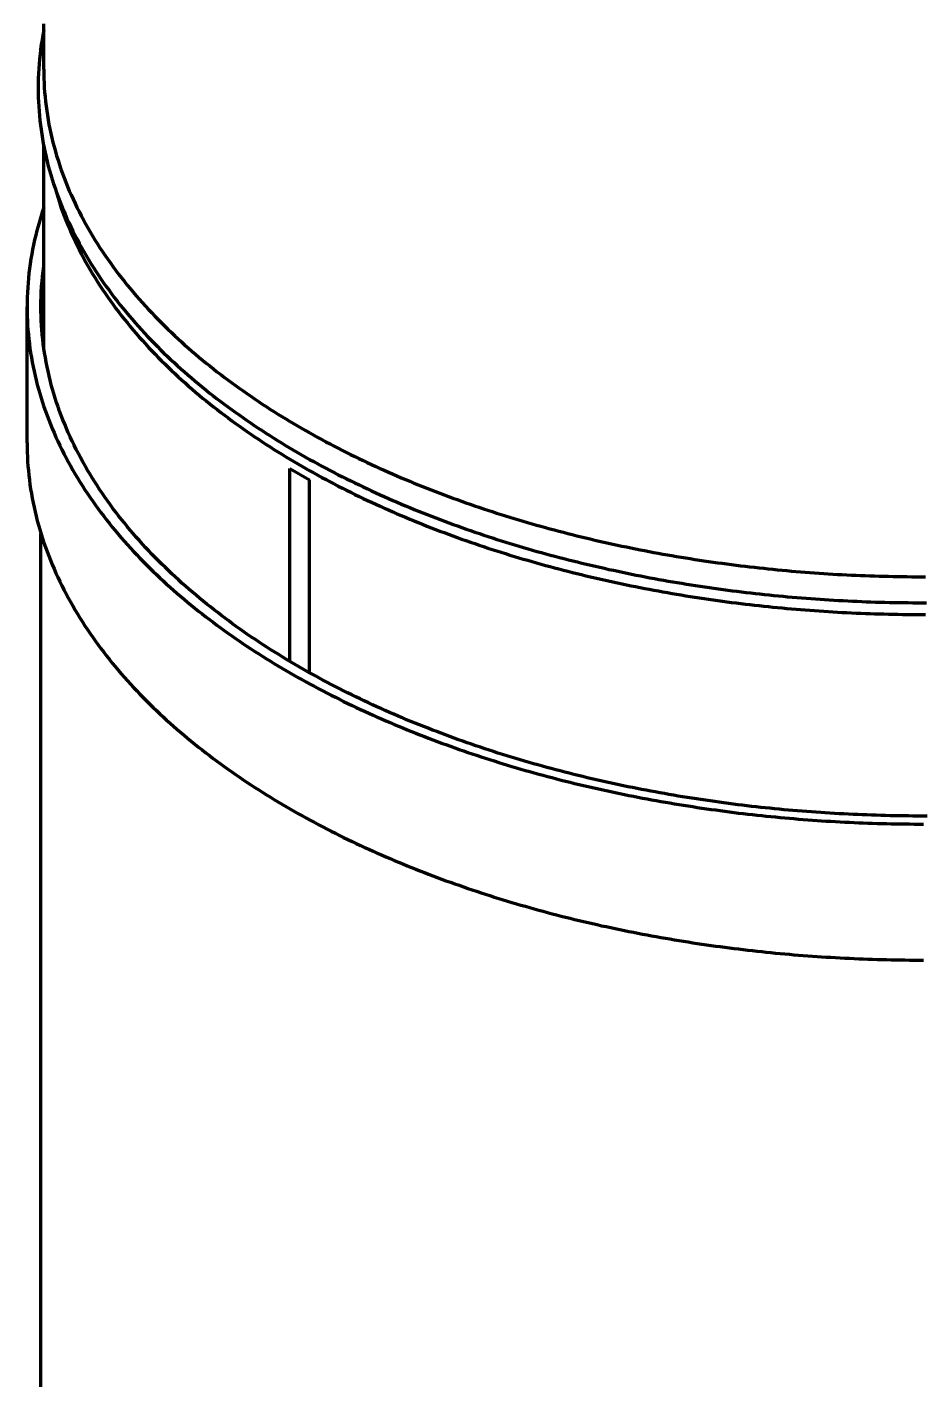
# Model space of a CAD drawing. Header units: millimetres. Extents: x 0 to 2382, y 0 to 420.
# Drawn here: x 310.15 to 329.51, y 82.35 to 111.59 of the extents above; entities that cross this region are included whole.
import ezdxf

# ---------------------------------------------------------------- set-up
doc = ezdxf.new("R2010")
doc.units = ezdxf.units.MM
doc.layers.add('01-VISIBLE', color=7, linetype='CONTINUOUS', lineweight=70)

msp = doc.modelspace()

# ---------------------------------------------------------------- linework, layer by layer
at = {"layer": '01-VISIBLE'}
for p, q in [((310.506, 110.683), (310.506, 111.663)), ((310.506, 104.673), (310.506, 109.027)), ((310.146, 102.606), (310.146, 105.546)), ((315.825, 97.884), (315.825, 102.049)), ((315.825, 102.049), (316.249, 101.805)), ((316.249, 97.639), (316.249, 101.805)), ((310.446, 79.532), (310.446, 100.646))]:
    msp.add_line(p, q, dxfattribs=at)
for points in [[(310.506, 111.523), (310.487, 111.42), (310.469, 111.317), (310.453, 111.213), (310.439, 111.11), (310.427, 111.006), (310.416, 110.902), (310.407, 110.798), (310.399, 110.693), (310.393, 110.589), (310.389, 110.484), (310.387, 110.379), (310.386, 110.275)], [(310.506, 110.683), (310.507, 110.583), (310.509, 110.483), (310.513, 110.383), (310.518, 110.283), (310.526, 110.183), (310.534, 110.084), (310.544, 109.984), (310.556, 109.885), (310.57, 109.785), (310.584, 109.686), (310.601, 109.588), (310.619, 109.489), (310.638, 109.391), (310.659, 109.293), (310.681, 109.196), (310.705, 109.099), (310.73, 109.002), (310.757, 108.905), (310.785, 108.809), (310.815, 108.714), (310.845, 108.618), (310.878, 108.524), (310.911, 108.429), (310.946, 108.336), (310.982, 108.242), (311.02, 108.149), (311.058, 108.057), (311.098, 107.965), (311.139, 107.874), (311.182, 107.783), (311.225, 107.693), (311.27, 107.604), (311.316, 107.515), (311.362, 107.426), (311.41, 107.339), (311.46, 107.251), (311.51, 107.165), (311.561, 107.079), (311.613, 106.993), (311.666, 106.908), (311.72, 106.824), (311.775, 106.741), (311.831, 106.658), (311.888, 106.575), (311.946, 106.494), (312.005, 106.413), (312.064, 106.332), (312.125, 106.252), (312.186, 106.173), (312.248, 106.095), (312.311, 106.017), (312.374, 105.94), (312.438, 105.863), (312.503, 105.787), (312.569, 105.711), (312.636, 105.637), (312.703, 105.562), (312.771, 105.489), (312.839, 105.416), (312.908, 105.344), (312.978, 105.272), (313.049, 105.201), (313.12, 105.13), (313.191, 105.061), (313.264, 104.991), (313.336, 104.923), (313.41, 104.855), (313.484, 104.787), (313.558, 104.72), (313.633, 104.654), (313.709, 104.588), (313.785, 104.523), (313.861, 104.458), (313.938, 104.394), (314.015, 104.331), (314.093, 104.268), (314.172, 104.206), (314.25, 104.144), (314.33, 104.083), (314.409, 104.022), (314.489, 103.962), (314.57, 103.903), (314.651, 103.844), (314.732, 103.786), (314.813, 103.728), (314.895, 103.67), (314.978, 103.614), (315.061, 103.557), (315.144, 103.501), (315.227, 103.446), (315.311, 103.391), (315.395, 103.337), (315.479, 103.284), (315.564, 103.23), (315.649, 103.178), (315.735, 103.125), (315.82, 103.074), (315.906, 103.023), (315.993, 102.972), (316.079, 102.922), (316.166, 102.872), (316.253, 102.823), (316.34, 102.774), (316.428, 102.725), (316.516, 102.678), (316.604, 102.63), (316.693, 102.583), (316.781, 102.537), (316.87, 102.491), (316.959, 102.445), (317.048, 102.4), (317.138, 102.356), (317.228, 102.311), (317.318, 102.268), (317.408, 102.224), (317.499, 102.182), (317.589, 102.139), (317.68, 102.097), (317.771, 102.056), (317.862, 102.015), (317.954, 101.974), (318.045, 101.934), (318.137, 101.894), (318.229, 101.854), (318.321, 101.815), (318.414, 101.777), (318.506, 101.739), (318.599, 101.701), (318.692, 101.664), (318.785, 101.627), (318.878, 101.59), (318.971, 101.554), (319.065, 101.518), (319.158, 101.483), (319.252, 101.448), (319.346, 101.413), (319.44, 101.379), (319.534, 101.346), (319.629, 101.312), (319.723, 101.279), (319.818, 101.247), (319.912, 101.214), (320.007, 101.183), (320.102, 101.151), (320.197, 101.12), (320.293, 101.089), (320.388, 101.059), (320.484, 101.029), (320.579, 101), (320.675, 100.97), (320.771, 100.941), (320.867, 100.913), (320.963, 100.885), (321.059, 100.857), (321.155, 100.83), (321.251, 100.803), (321.348, 100.776), (321.444, 100.75), (321.541, 100.724), (321.638, 100.698), (321.735, 100.673), (321.832, 100.648), (321.929, 100.624), (322.026, 100.599), (322.123, 100.575), (322.22, 100.552), (322.318, 100.529), (322.415, 100.506), (322.512, 100.484), (322.61, 100.461), (322.708, 100.44), (322.805, 100.418), (322.903, 100.397), (323.001, 100.376), (323.099, 100.356), (323.197, 100.336), (323.295, 100.316), (323.393, 100.297), (323.492, 100.277), (323.59, 100.259), (323.688, 100.24), (323.787, 100.222), (323.885, 100.204), (323.984, 100.187), (324.082, 100.17), (324.181, 100.153), (324.28, 100.137), (324.379, 100.12), (324.477, 100.105), (324.576, 100.089), (324.675, 100.074), (324.774, 100.059), (324.873, 100.045), (324.972, 100.03), (325.071, 100.016), (325.17, 100.003), (325.27, 99.99), (325.369, 99.977), (325.468, 99.964), (325.567, 99.952), (325.667, 99.94), (325.766, 99.928), (325.866, 99.917), (325.965, 99.906), (326.065, 99.895), (326.164, 99.884), (326.264, 99.874), (326.363, 99.865), (326.463, 99.855), (326.562, 99.846), (326.662, 99.837), (326.762, 99.828), (326.862, 99.82), (326.961, 99.812), (327.061, 99.805), (327.161, 99.797), (327.261, 99.79), (327.361, 99.784), (327.46, 99.777), (327.56, 99.771), (327.66, 99.765), (327.76, 99.76), (327.86, 99.755), (327.96, 99.75), (328.06, 99.745), (328.16, 99.741), (328.26, 99.737), (328.36, 99.733), (328.46, 99.73), (328.56, 99.727), (328.66, 99.724), (328.76, 99.722), (328.86, 99.72), (328.96, 99.718), (329.06, 99.716), (329.16, 99.715), (329.26, 99.714), (329.361, 99.714), (329.461, 99.713), (329.561, 99.713)], [(310.386, 110.275), (310.387, 110.175), (310.389, 110.074), (310.393, 109.974), (310.398, 109.874), (310.405, 109.774), (310.414, 109.674), (310.424, 109.575), (310.435, 109.475), (310.448, 109.376), (310.463, 109.277), (310.479, 109.178), (310.496, 109.079), (310.515, 108.98), (310.535, 108.882), (310.557, 108.785), (310.581, 108.687), (310.605, 108.59), (310.631, 108.493), (310.659, 108.397), (310.688, 108.301), (310.718, 108.205), (310.75, 108.11), (310.782, 108.015), (310.817, 107.921), (310.852, 107.827), (310.889, 107.734), (310.927, 107.641), (310.966, 107.549), (311.006, 107.457), (311.048, 107.366), (311.091, 107.276), (311.134, 107.185), (311.179, 107.096), (311.226, 107.007), (311.273, 106.918), (311.321, 106.831), (311.37, 106.743), (311.421, 106.657), (311.472, 106.571), (311.524, 106.485), (311.578, 106.4), (311.632, 106.316), (311.687, 106.232), (311.743, 106.149), (311.8, 106.067), (311.858, 105.985), (311.917, 105.904), (311.977, 105.823), (312.037, 105.744), (312.098, 105.664), (312.161, 105.586), (312.223, 105.507), (312.287, 105.43), (312.351, 105.353), (312.416, 105.277), (312.482, 105.201), (312.549, 105.126), (312.616, 105.052), (312.684, 104.978), (312.752, 104.905), (312.821, 104.833), (312.891, 104.761), (312.962, 104.689), (313.033, 104.619), (313.104, 104.548), (313.177, 104.479), (313.249, 104.41), (313.323, 104.342), (313.396, 104.274), (313.471, 104.207), (313.546, 104.14), (313.621, 104.074), (313.697, 104.009), (313.774, 103.944), (313.851, 103.88), (313.928, 103.816), (314.006, 103.753), (314.084, 103.69), (314.163, 103.628), (314.242, 103.567), (314.322, 103.506), (314.402, 103.446), (314.482, 103.386), (314.563, 103.326), (314.644, 103.268), (314.726, 103.21), (314.808, 103.152), (314.89, 103.095), (314.973, 103.038), (315.056, 102.982), (315.139, 102.926), (315.223, 102.871), (315.307, 102.817), (315.391, 102.763), (315.476, 102.709), (315.561, 102.656), (315.647, 102.604), (315.732, 102.552), (315.818, 102.5), (315.904, 102.449), (315.991, 102.399), (316.078, 102.349), (316.165, 102.299), (316.252, 102.25), (316.34, 102.201), (316.428, 102.153), (316.516, 102.105), (316.604, 102.058), (316.693, 102.011), (316.782, 101.965), (316.871, 101.919), (316.96, 101.874), (317.05, 101.829), (317.14, 101.784), (317.23, 101.74), (317.32, 101.697), (317.41, 101.653), (317.501, 101.611), (317.592, 101.568), (317.683, 101.527), (317.774, 101.485), (317.866, 101.444), (317.957, 101.404), (318.049, 101.363), (318.141, 101.324), (318.234, 101.284), (318.326, 101.245), (318.418, 101.207), (318.511, 101.169), (318.604, 101.131), (318.697, 101.094), (318.79, 101.057), (318.884, 101.021), (318.977, 100.985), (319.071, 100.949), (319.165, 100.914), (319.259, 100.879), (319.353, 100.845), (319.447, 100.81), (319.541, 100.777), (319.636, 100.743), (319.731, 100.711), (319.825, 100.678), (319.92, 100.646), (320.015, 100.614), (320.111, 100.583), (320.206, 100.552), (320.301, 100.521), (320.397, 100.491), (320.493, 100.461), (320.588, 100.432), (320.684, 100.402), (320.78, 100.374), (320.876, 100.345), (320.973, 100.317), (321.069, 100.29), (321.165, 100.262), (321.262, 100.235), (321.359, 100.209), (321.455, 100.182), (321.552, 100.156), (321.649, 100.131), (321.746, 100.106), (321.843, 100.081), (321.94, 100.056), (322.038, 100.032), (322.135, 100.009), (322.232, 99.985), (322.33, 99.962), (322.428, 99.939), (322.525, 99.917), (322.623, 99.895), (322.721, 99.873), (322.819, 99.852), (322.917, 99.831), (323.015, 99.81), (323.113, 99.79), (323.211, 99.77), (323.309, 99.75), (323.408, 99.731), (323.506, 99.711), (323.605, 99.693), (323.703, 99.674), (323.802, 99.656), (323.9, 99.639), (323.999, 99.621), (324.098, 99.604), (324.197, 99.587), (324.296, 99.571), (324.395, 99.555), (324.494, 99.539), (324.593, 99.524), (324.692, 99.509), (324.791, 99.494), (324.89, 99.479), (324.989, 99.465), (325.088, 99.451), (325.188, 99.438), (325.287, 99.425), (325.387, 99.412), (325.486, 99.399), (325.585, 99.387), (325.685, 99.375), (325.784, 99.363), (325.884, 99.352), (325.984, 99.341), (326.083, 99.33), (326.183, 99.32), (326.283, 99.31), (326.383, 99.3), (326.482, 99.291), (326.582, 99.282), (326.682, 99.273), (326.782, 99.265), (326.882, 99.256), (326.982, 99.248), (327.082, 99.241), (327.182, 99.234), (327.282, 99.227), (327.382, 99.22), (327.482, 99.214), (327.582, 99.208), (327.682, 99.202), (327.782, 99.197), (327.882, 99.191), (327.982, 99.187), (328.082, 99.182), (328.182, 99.178), (328.282, 99.174), (328.383, 99.171), (328.483, 99.167), (328.583, 99.164), (328.683, 99.162), (328.783, 99.159), (328.884, 99.157), (328.984, 99.155), (329.084, 99.154), (329.184, 99.153), (329.284, 99.152), (329.385, 99.152), (329.485, 99.151), (329.585, 99.151)], [(310.758, 108.085), (310.786, 107.989), (310.816, 107.894), (310.847, 107.799), (310.879, 107.704), (310.912, 107.61), (310.947, 107.516), (310.983, 107.422), (311.021, 107.33), (311.06, 107.237), (311.1, 107.146), (311.141, 107.054), (311.183, 106.964), (311.227, 106.874), (311.271, 106.784), (311.317, 106.695), (311.364, 106.607), (311.412, 106.519), (311.461, 106.432), (311.511, 106.345), (311.563, 106.259), (311.615, 106.174), (311.668, 106.089), (311.722, 106.005), (311.777, 105.921), (311.833, 105.839), (311.89, 105.756), (311.948, 105.675), (312.007, 105.594), (312.066, 105.513), (312.127, 105.433), (312.188, 105.354), (312.25, 105.276), (312.313, 105.198), (312.376, 105.121), (312.44, 105.044), (312.506, 104.968), (312.571, 104.893), (312.638, 104.818), (312.705, 104.744), (312.773, 104.67), (312.841, 104.597), (312.911, 104.525), (312.98, 104.453), (313.051, 104.382), (313.122, 104.312), (313.194, 104.242), (313.266, 104.173), (313.339, 104.104), (313.412, 104.036), (313.486, 103.968), (313.56, 103.902), (313.635, 103.835), (313.711, 103.77), (313.787, 103.705), (313.863, 103.64), (313.94, 103.576), (314.018, 103.513), (314.096, 103.45), (314.174, 103.388), (314.253, 103.326), (314.332, 103.265), (314.412, 103.204), (314.492, 103.144), (314.572, 103.085), (314.653, 103.026), (314.734, 102.967), (314.816, 102.91), (314.898, 102.852), (314.98, 102.795), (315.063, 102.739), (315.146, 102.683), (315.229, 102.628), (315.313, 102.573), (315.397, 102.519), (315.482, 102.466), (315.567, 102.412), (315.652, 102.36), (315.737, 102.307), (315.823, 102.256), (315.909, 102.205), (315.995, 102.154), (316.082, 102.104), (316.168, 102.054), (316.255, 102.005), (316.343, 101.956), (316.43, 101.908), (316.518, 101.86), (316.606, 101.812), (316.695, 101.766), (316.784, 101.719), (316.872, 101.673), (316.962, 101.628), (317.051, 101.583), (317.14, 101.538), (317.23, 101.494), (317.32, 101.45), (317.41, 101.407), (317.501, 101.364), (317.592, 101.322), (317.682, 101.28), (317.773, 101.238), (317.865, 101.197), (317.956, 101.156), (318.048, 101.116), (318.139, 101.076), (318.231, 101.037), (318.324, 100.998), (318.416, 100.959), (318.508, 100.921), (318.601, 100.884), (318.694, 100.846), (318.787, 100.809), (318.88, 100.773), (318.973, 100.737), (319.067, 100.701), (319.161, 100.666), (319.254, 100.631), (319.348, 100.596), (319.442, 100.562), (319.536, 100.528), (319.631, 100.495), (319.725, 100.462), (319.82, 100.429), (319.915, 100.397), (320.01, 100.365), (320.105, 100.334), (320.2, 100.303), (320.295, 100.272), (320.39, 100.242), (320.486, 100.212), (320.581, 100.182), (320.677, 100.153), (320.773, 100.124), (320.869, 100.096), (320.965, 100.068), (321.061, 100.04), (321.157, 100.013), (321.254, 99.986), (321.35, 99.959), (321.447, 99.933), (321.543, 99.907), (321.64, 99.881), (321.737, 99.856), (321.834, 99.831), (321.931, 99.807), (322.028, 99.782), (322.125, 99.758), (322.222, 99.735), (322.32, 99.712), (322.417, 99.689), (322.514, 99.667), (322.612, 99.644), (322.71, 99.623), (322.807, 99.601), (322.905, 99.58), (323.003, 99.559), (323.101, 99.539), (323.199, 99.519), (323.297, 99.499), (323.395, 99.48), (323.494, 99.461), (323.592, 99.442), (323.69, 99.423), (323.789, 99.405), (323.887, 99.388), (323.986, 99.37), (324.084, 99.353), (324.183, 99.336), (324.282, 99.32), (324.38, 99.304), (324.479, 99.288), (324.578, 99.272), (324.677, 99.257), (324.776, 99.242), (324.875, 99.228), (324.974, 99.214), (325.073, 99.2), (325.172, 99.186), (325.271, 99.173), (325.371, 99.16), (325.47, 99.147), (325.569, 99.135), (325.669, 99.123), (325.768, 99.111), (325.867, 99.1), (325.967, 99.089), (326.066, 99.078), (326.166, 99.068), (326.265, 99.058), (326.365, 99.048), (326.464, 99.038), (326.564, 99.029), (326.664, 99.02), (326.764, 99.012), (326.863, 99.004), (326.963, 98.996), (327.063, 98.988), (327.163, 98.981), (327.262, 98.974), (327.362, 98.967), (327.462, 98.961), (327.562, 98.955), (327.662, 98.949), (327.762, 98.943), (327.862, 98.938), (327.962, 98.933), (328.062, 98.929), (328.162, 98.924), (328.262, 98.92), (328.362, 98.917), (328.462, 98.914), (328.562, 98.911), (328.662, 98.908), (328.762, 98.905), (328.862, 98.903), (328.962, 98.901), (329.062, 98.9), (329.162, 98.899), (329.262, 98.898), (329.362, 98.897), (329.462, 98.897), (329.562, 98.897)], [(310.506, 107.691), (310.473, 107.593), (310.442, 107.493), (310.412, 107.394), (310.384, 107.293), (310.357, 107.193), (310.332, 107.092), (310.308, 106.991), (310.286, 106.889), (310.266, 106.787), (310.247, 106.685), (310.229, 106.582), (310.213, 106.479), (310.199, 106.376), (310.187, 106.273), (310.176, 106.169), (310.167, 106.066), (310.159, 105.962), (310.153, 105.858), (310.149, 105.754), (310.147, 105.65), (310.146, 105.546)], [(310.446, 105.546), (310.447, 105.655), (310.45, 105.765), (310.454, 105.874), (310.461, 105.983), (310.469, 106.092), (310.48, 106.201), (310.492, 106.31), (310.506, 106.418)], [(310.146, 105.546), (310.147, 105.446), (310.149, 105.346), (310.153, 105.246), (310.158, 105.146), (310.165, 105.046), (310.174, 104.946), (310.184, 104.846), (310.195, 104.747), (310.208, 104.648), (310.223, 104.549), (310.239, 104.45), (310.257, 104.351), (310.276, 104.253), (310.296, 104.155), (310.318, 104.057), (310.342, 103.96), (310.367, 103.863), (310.393, 103.766), (310.42, 103.67), (310.449, 103.574), (310.48, 103.479), (310.511, 103.384), (310.544, 103.289), (310.579, 103.195), (310.614, 103.102), (310.651, 103.009), (310.689, 102.916), (310.729, 102.824), (310.769, 102.732), (310.811, 102.641), (310.854, 102.551), (310.898, 102.461), (310.943, 102.372), (310.989, 102.283), (311.036, 102.195), (311.085, 102.107), (311.134, 102.02), (311.185, 101.933), (311.236, 101.848), (311.289, 101.762), (311.342, 101.678), (311.396, 101.594), (311.452, 101.51), (311.508, 101.427), (311.565, 101.345), (311.623, 101.263), (311.682, 101.182), (311.742, 101.102), (311.802, 101.022), (311.863, 100.943), (311.926, 100.865), (311.988, 100.787), (312.052, 100.709), (312.116, 100.633), (312.182, 100.557), (312.247, 100.481), (312.314, 100.406), (312.381, 100.332), (312.449, 100.258), (312.517, 100.185), (312.586, 100.113), (312.656, 100.041), (312.727, 99.97), (312.798, 99.899), (312.869, 99.829), (312.941, 99.76), (313.014, 99.691), (313.087, 99.623), (313.161, 99.555), (313.235, 99.488), (313.31, 99.422), (313.386, 99.356), (313.462, 99.29), (313.538, 99.226), (313.615, 99.161), (313.692, 99.098), (313.77, 99.035), (313.848, 98.972), (313.927, 98.91), (314.006, 98.849), (314.085, 98.788), (314.165, 98.728), (314.245, 98.668), (314.326, 98.608), (314.407, 98.55), (314.488, 98.492), (314.57, 98.434), (314.653, 98.377), (314.735, 98.32), (314.818, 98.264), (314.901, 98.208), (314.985, 98.153), (315.069, 98.099), (315.153, 98.045), (315.238, 97.991), (315.322, 97.938), (315.408, 97.885), (315.493, 97.833), (315.579, 97.782), (315.665, 97.73), (315.751, 97.68), (315.838, 97.63), (315.925, 97.58), (316.012, 97.531), (316.1, 97.482), (316.187, 97.434), (316.275, 97.386), (316.363, 97.338), (316.452, 97.291), (316.541, 97.245), (316.629, 97.199), (316.719, 97.153), (316.808, 97.108), (316.898, 97.064), (316.987, 97.019), (317.077, 96.976), (317.168, 96.932), (317.258, 96.889), (317.349, 96.847), (317.44, 96.805), (317.531, 96.763), (317.622, 96.722), (317.713, 96.681), (317.805, 96.641), (317.897, 96.601), (317.989, 96.561), (318.081, 96.522), (318.173, 96.483), (318.266, 96.445), (318.358, 96.407), (318.451, 96.37), (318.544, 96.333), (318.637, 96.296), (318.731, 96.26), (318.824, 96.224), (318.918, 96.188), (319.011, 96.153), (319.105, 96.118), (319.199, 96.084), (319.294, 96.05), (319.388, 96.016), (319.482, 95.983), (319.577, 95.95), (319.672, 95.918), (319.766, 95.886), (319.861, 95.854), (319.957, 95.823), (320.052, 95.792), (320.147, 95.761), (320.243, 95.731), (320.338, 95.701), (320.434, 95.671), (320.53, 95.642), (320.625, 95.614), (320.721, 95.585), (320.818, 95.557), (320.914, 95.529), (321.01, 95.502), (321.106, 95.475), (321.203, 95.448), (321.3, 95.422), (321.396, 95.396), (321.493, 95.371), (321.59, 95.345), (321.687, 95.32), (321.784, 95.296), (321.881, 95.272), (321.978, 95.248), (322.076, 95.224), (322.173, 95.201), (322.271, 95.178), (322.368, 95.156), (322.466, 95.134), (322.563, 95.112), (322.661, 95.09), (322.759, 95.069), (322.857, 95.048), (322.955, 95.028), (323.053, 95.007), (323.151, 94.988), (323.249, 94.968), (323.348, 94.949), (323.446, 94.93), (323.544, 94.911), (323.643, 94.893), (323.741, 94.875), (323.84, 94.858), (323.939, 94.84), (324.037, 94.824), (324.136, 94.807), (324.235, 94.791), (324.334, 94.775), (324.432, 94.759), (324.531, 94.744), (324.63, 94.729), (324.729, 94.714), (324.828, 94.699), (324.928, 94.685), (325.027, 94.672), (325.126, 94.658), (325.225, 94.645), (325.325, 94.632), (325.424, 94.62), (325.523, 94.607), (325.623, 94.595), (325.722, 94.584), (325.822, 94.573), (325.921, 94.562), (326.021, 94.551), (326.12, 94.541), (326.22, 94.531), (326.319, 94.521), (326.419, 94.511), (326.519, 94.502), (326.619, 94.493), (326.718, 94.485), (326.818, 94.477), (326.918, 94.469), (327.018, 94.461), (327.118, 94.454), (327.217, 94.447), (327.317, 94.44), (327.417, 94.434), (327.517, 94.427), (327.617, 94.422), (327.717, 94.416), (327.817, 94.411), (327.917, 94.406), (328.017, 94.401), (328.117, 94.397), (328.217, 94.393), (328.317, 94.389), (328.417, 94.386), (328.517, 94.383), (328.617, 94.38), (328.718, 94.378), (328.818, 94.375), (328.918, 94.373), (329.018, 94.372), (329.118, 94.371), (329.218, 94.37), (329.318, 94.369), (329.418, 94.368), (329.518, 94.368)], [(329.598, 94.542), (329.497, 94.542), (329.397, 94.542), (329.297, 94.542), (329.197, 94.543), (329.097, 94.544), (328.997, 94.545), (328.897, 94.547), (328.797, 94.549), (328.697, 94.551), (328.596, 94.554), (328.496, 94.557), (328.396, 94.56), (328.296, 94.564), (328.196, 94.568), (328.096, 94.572), (327.996, 94.576), (327.896, 94.581), (327.796, 94.586), (327.696, 94.591), (327.596, 94.597), (327.496, 94.603), (327.396, 94.609), (327.296, 94.616), (327.196, 94.623), (327.097, 94.63), (326.997, 94.637), (326.897, 94.645), (326.797, 94.653), (326.697, 94.662), (326.598, 94.67), (326.498, 94.679), (326.398, 94.689), (326.299, 94.698), (326.199, 94.708), (326.099, 94.719), (326, 94.729), (325.9, 94.74), (325.801, 94.751), (325.701, 94.763), (325.602, 94.775), (325.503, 94.787), (325.403, 94.799), (325.304, 94.812), (325.205, 94.825), (325.105, 94.839), (325.006, 94.853), (324.907, 94.867), (324.808, 94.881), (324.709, 94.896), (324.61, 94.911), (324.511, 94.926), (324.412, 94.942), (324.313, 94.958), (324.215, 94.974), (324.116, 94.991), (324.017, 95.008), (323.919, 95.025), (323.82, 95.043), (323.721, 95.061), (323.623, 95.079), (323.525, 95.097), (323.426, 95.116), (323.328, 95.136), (323.23, 95.155), (323.132, 95.175), (323.034, 95.195), (322.936, 95.216), (322.838, 95.237), (322.74, 95.258), (322.642, 95.28), (322.544, 95.302), (322.447, 95.324), (322.349, 95.347), (322.252, 95.37), (322.155, 95.393), (322.057, 95.417), (321.96, 95.441), (321.863, 95.465), (321.766, 95.49), (321.669, 95.515), (321.572, 95.54), (321.475, 95.566), (321.379, 95.592), (321.282, 95.619), (321.186, 95.645), (321.089, 95.673), (320.993, 95.7), (320.897, 95.728), (320.801, 95.756), (320.705, 95.785), (320.609, 95.814), (320.513, 95.843), (320.418, 95.873), (320.322, 95.903), (320.227, 95.934), (320.132, 95.964), (320.037, 95.996), (319.942, 96.027), (319.847, 96.059), (319.752, 96.092), (319.657, 96.124), (319.563, 96.158), (319.468, 96.191), (319.374, 96.225), (319.28, 96.259), (319.186, 96.294), (319.092, 96.329), (318.999, 96.365), (318.905, 96.4), (318.812, 96.437), (318.719, 96.473), (318.626, 96.511), (318.533, 96.548), (318.44, 96.586), (318.348, 96.624), (318.256, 96.663), (318.163, 96.702), (318.071, 96.742), (317.98, 96.782), (317.888, 96.822), (317.797, 96.863), (317.705, 96.904), (317.614, 96.946), (317.524, 96.988), (317.433, 97.031), (317.342, 97.074), (317.252, 97.117), (317.162, 97.161), (317.073, 97.205), (316.983, 97.25), (316.894, 97.295), (316.805, 97.341), (316.716, 97.387), (316.627, 97.434), (316.539, 97.481), (316.451, 97.528), (316.363, 97.576), (316.275, 97.625), (316.188, 97.674), (316.101, 97.723), (316.014, 97.773), (315.927, 97.823), (315.841, 97.874), (315.755, 97.926), (315.67, 97.977), (315.584, 98.03), (315.499, 98.083), (315.414, 98.136), (315.33, 98.19), (315.246, 98.244), (315.162, 98.299), (315.079, 98.355), (314.996, 98.41), (314.913, 98.467), (314.831, 98.524), (314.749, 98.581), (314.667, 98.639), (314.586, 98.698), (314.505, 98.757), (314.425, 98.817), (314.345, 98.877), (314.265, 98.938), (314.186, 98.999), (314.107, 99.061), (314.029, 99.123), (313.951, 99.186), (313.874, 99.25), (313.797, 99.314), (313.72, 99.379), (313.644, 99.444), (313.569, 99.51), (313.494, 99.576), (313.42, 99.643), (313.346, 99.711), (313.273, 99.779), (313.2, 99.848), (313.128, 99.917), (313.056, 99.987), (312.985, 100.058), (312.915, 100.129), (312.845, 100.201), (312.776, 100.273), (312.708, 100.346), (312.64, 100.42), (312.573, 100.494), (312.506, 100.569), (312.44, 100.645), (312.375, 100.721), (312.311, 100.798), (312.248, 100.875), (312.185, 100.953), (312.123, 101.032), (312.062, 101.111), (312.002, 101.191), (311.942, 101.272), (311.884, 101.353), (311.826, 101.435), (311.769, 101.517), (311.713, 101.6), (311.658, 101.684), (311.604, 101.768), (311.551, 101.853), (311.499, 101.939), (311.448, 102.025), (311.398, 102.111), (311.349, 102.199), (311.301, 102.287), (311.254, 102.375), (311.208, 102.464), (311.164, 102.554), (311.12, 102.644), (311.078, 102.735), (311.037, 102.826), (310.997, 102.918), (310.959, 103.01), (310.921, 103.103), (310.885, 103.197), (310.85, 103.291), (310.817, 103.385), (310.785, 103.48), (310.754, 103.575), (310.725, 103.671), (310.697, 103.767), (310.67, 103.863), (310.645, 103.96), (310.621, 104.058), (310.599, 104.155), (310.578, 104.253), (310.558, 104.351), (310.541, 104.45), (310.524, 104.549), (310.509, 104.648), (310.496, 104.747), (310.484, 104.846), (310.474, 104.946), (310.466, 105.046), (310.458, 105.146), (310.453, 105.246), (310.449, 105.346), (310.447, 105.446), (310.446, 105.546)], [(310.146, 102.606), (310.147, 102.506), (310.149, 102.406), (310.153, 102.306), (310.158, 102.206), (310.165, 102.106), (310.174, 102.007), (310.184, 101.907), (310.195, 101.808), (310.208, 101.708), (310.223, 101.609), (310.239, 101.51), (310.257, 101.412), (310.276, 101.314), (310.296, 101.216), (310.318, 101.118), (310.342, 101.021), (310.367, 100.924), (310.393, 100.827), (310.42, 100.731), (310.449, 100.635), (310.48, 100.539), (310.511, 100.444), (310.544, 100.35), (310.579, 100.256), (310.614, 100.162), (310.651, 100.069), (310.689, 99.977), (310.729, 99.885), (310.769, 99.793), (310.811, 99.702), (310.854, 99.612), (310.898, 99.522), (310.943, 99.432), (310.989, 99.343), (311.036, 99.255), (311.085, 99.168), (311.134, 99.081), (311.185, 98.994), (311.236, 98.908), (311.289, 98.823), (311.342, 98.738), (311.396, 98.654), (311.452, 98.571), (311.508, 98.488), (311.565, 98.406), (311.623, 98.324), (311.682, 98.243), (311.742, 98.163), (311.802, 98.083), (311.863, 98.004), (311.926, 97.925), (311.988, 97.847), (312.052, 97.77), (312.116, 97.693), (312.182, 97.617), (312.247, 97.542), (312.314, 97.467), (312.381, 97.393), (312.449, 97.319), (312.517, 97.246), (312.586, 97.174), (312.656, 97.102), (312.727, 97.031), (312.798, 96.96), (312.869, 96.89), (312.941, 96.821), (313.014, 96.752), (313.087, 96.684), (313.161, 96.616), (313.235, 96.549), (313.31, 96.482), (313.386, 96.416), (313.462, 96.351), (313.538, 96.286), (313.615, 96.222), (313.692, 96.158), (313.77, 96.095), (313.848, 96.033), (313.927, 95.971), (314.006, 95.909), (314.085, 95.848), (314.165, 95.788), (314.245, 95.728), (314.326, 95.669), (314.407, 95.61), (314.488, 95.552), (314.57, 95.494), (314.653, 95.437), (314.735, 95.381), (314.818, 95.325), (314.901, 95.269), (314.985, 95.214), (315.069, 95.159), (315.153, 95.105), (315.238, 95.052), (315.322, 94.998), (315.408, 94.946), (315.493, 94.894), (315.579, 94.842), (315.665, 94.791), (315.751, 94.74), (315.838, 94.69), (315.925, 94.64), (316.012, 94.591), (316.1, 94.543), (316.187, 94.494), (316.275, 94.446), (316.363, 94.399), (316.452, 94.352), (316.541, 94.306), (316.629, 94.26), (316.719, 94.214), (316.808, 94.169), (316.898, 94.124), (316.987, 94.08), (317.077, 94.036), (317.168, 93.993), (317.258, 93.95), (317.349, 93.907), (317.44, 93.865), (317.531, 93.824), (317.622, 93.783), (317.713, 93.742), (317.805, 93.701), (317.897, 93.661), (317.989, 93.622), (318.081, 93.583), (318.173, 93.544), (318.266, 93.506), (318.358, 93.468), (318.451, 93.43), (318.544, 93.393), (318.637, 93.356), (318.731, 93.32), (318.824, 93.284), (318.918, 93.249), (319.011, 93.214), (319.105, 93.179), (319.199, 93.144), (319.294, 93.11), (319.388, 93.077), (319.482, 93.044), (319.577, 93.011), (319.672, 92.978), (319.766, 92.946), (319.861, 92.915), (319.957, 92.883), (320.052, 92.852), (320.147, 92.822), (320.243, 92.791), (320.338, 92.762), (320.434, 92.732), (320.53, 92.703), (320.625, 92.674), (320.721, 92.646), (320.818, 92.618), (320.914, 92.59), (321.01, 92.563), (321.106, 92.536), (321.203, 92.509), (321.3, 92.483), (321.396, 92.457), (321.493, 92.431), (321.59, 92.406), (321.687, 92.381), (321.784, 92.357), (321.881, 92.332), (321.978, 92.308), (322.076, 92.285), (322.173, 92.262), (322.271, 92.239), (322.368, 92.216), (322.466, 92.194), (322.563, 92.172), (322.661, 92.151), (322.759, 92.13), (322.857, 92.109), (322.955, 92.088), (323.053, 92.068), (323.151, 92.048), (323.249, 92.029), (323.348, 92.009), (323.446, 91.991), (323.544, 91.972), (323.643, 91.954), (323.741, 91.936), (323.84, 91.918), (323.939, 91.901), (324.037, 91.884), (324.136, 91.868), (324.235, 91.851), (324.334, 91.835), (324.432, 91.82), (324.531, 91.804), (324.63, 91.789), (324.729, 91.774), (324.828, 91.76), (324.928, 91.746), (325.027, 91.732), (325.126, 91.719), (325.225, 91.706), (325.325, 91.693), (325.424, 91.68), (325.523, 91.668), (325.623, 91.656), (325.722, 91.644), (325.822, 91.633), (325.921, 91.622), (326.021, 91.612), (326.12, 91.601), (326.22, 91.591), (326.319, 91.581), (326.419, 91.572), (326.519, 91.563), (326.619, 91.554), (326.718, 91.545), (326.818, 91.537), (326.918, 91.529), (327.018, 91.522), (327.118, 91.514), (327.217, 91.507), (327.317, 91.501), (327.417, 91.494), (327.517, 91.488), (327.617, 91.482), (327.717, 91.477), (327.817, 91.472), (327.917, 91.467), (328.017, 91.462), (328.117, 91.458), (328.217, 91.454), (328.317, 91.45), (328.417, 91.447), (328.517, 91.444), (328.617, 91.441), (328.718, 91.438), (328.818, 91.436), (328.918, 91.434), (329.018, 91.432), (329.118, 91.431), (329.218, 91.43), (329.318, 91.429), (329.418, 91.429), (329.518, 91.429)]]:
    msp.add_lwpolyline(points, dxfattribs=at)

doc.saveas('drawing.dxf')
